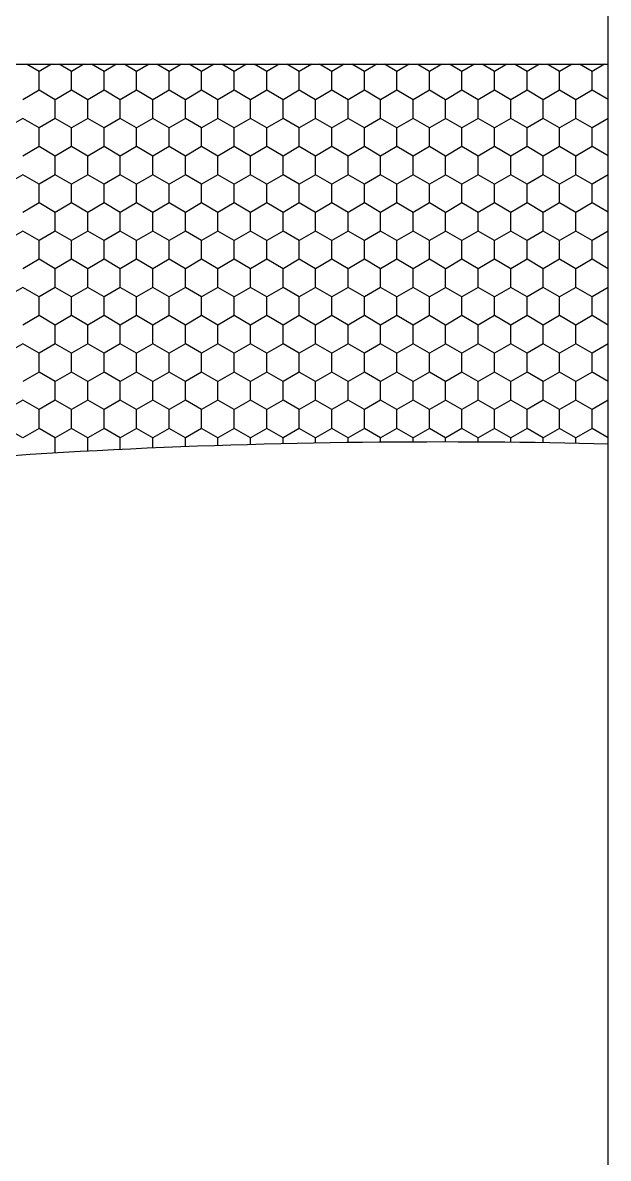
# Model space of a CAD drawing. Header units: inches. Extents: x 11.6 to 54.1, y 10.7 to 35.5.
# Drawn here: x 51.9271 to 52.044, y 21.6447 to 21.8714 of the extents above; entities that cross this region are included whole.
import ezdxf

# ---------------------------------------------------------------- set-up
doc = ezdxf.new("R2010")
doc.units = ezdxf.units.IN
doc.header["$MEASUREMENT"] = 0
doc.layers.add('02', color=2, linetype='Continuous')

msp = doc.modelspace()

# ---------------------------------------------------------------- linework, layer by layer
at = {"layer": '02'}
for p, q in [((52.04396, 21.47312), (52.04396, 22.77312)), ((50.84396, 21.86312), (52.04396, 21.86312)), ((51.93032, 21.86169), (51.92783, 21.86312)), ((51.9328, 21.86312), (51.93032, 21.86169)), ((51.93681, 21.86169), (51.93433, 21.86312)), ((51.93929, 21.86312), (51.93681, 21.86169)), ((51.94331, 21.86169), (51.94082, 21.86312)), ((51.94579, 21.86312), (51.94331, 21.86169)), ((51.9498, 21.86169), (51.94732, 21.86312)), ((51.95228, 21.86312), (51.9498, 21.86169)), ((51.9563, 21.86169), (51.95381, 21.86312)), ((51.95878, 21.86312), (51.9563, 21.86169)), ((51.96279, 21.86169), (51.96031, 21.86312)), ((51.96527, 21.86312), (51.96279, 21.86169)), ((51.96929, 21.86169), (51.9668, 21.86312)), ((51.97177, 21.86312), (51.96929, 21.86169)), ((51.97578, 21.86169), (51.9733, 21.86312)), ((51.97826, 21.86312), (51.97578, 21.86169)), ((51.98228, 21.86169), (51.97979, 21.86312)), ((51.98476, 21.86312), (51.98228, 21.86169)), ((51.98877, 21.86169), (51.98629, 21.86312)), ((51.99125, 21.86312), (51.98877, 21.86169)), ((51.99527, 21.86169), (51.99279, 21.86312)), ((51.99775, 21.86312), (51.99527, 21.86169)), ((52.00176, 21.86169), (51.99928, 21.86312)), ((52.00424, 21.86312), (52.00176, 21.86169)), ((52.00826, 21.86169), (52.00578, 21.86312)), ((52.01074, 21.86312), (52.00826, 21.86169)), ((52.01475, 21.86169), (52.01227, 21.86312)), ((52.01723, 21.86312), (52.01475, 21.86169)), ((52.02125, 21.86169), (52.01877, 21.86312)), ((52.02373, 21.86312), (52.02125, 21.86169)), ((52.02774, 21.86169), (52.02526, 21.86312)), ((52.03022, 21.86312), (52.02774, 21.86169)), ((52.03424, 21.86169), (52.03176, 21.86312)), ((52.03672, 21.86312), (52.03424, 21.86169)), ((52.04073, 21.86169), (52.03825, 21.86312)), ((52.04321, 21.86312), (52.04073, 21.86169)), ((51.93032, 21.85794), (51.93032, 21.86169)), ((51.93681, 21.85794), (51.93681, 21.86169)), ((51.94331, 21.85794), (51.94331, 21.86169)), ((51.9498, 21.85794), (51.9498, 21.86169)), ((51.9563, 21.85794), (51.9563, 21.86169)), ((51.96279, 21.85794), (51.96279, 21.86169)), ((51.96929, 21.85794), (51.96929, 21.86169)), ((51.97578, 21.85794), (51.97578, 21.86169)), ((51.98228, 21.85794), (51.98228, 21.86169)), ((51.98877, 21.85794), (51.98877, 21.86169)), ((51.99527, 21.85794), (51.99527, 21.86169)), ((52.00176, 21.85794), (52.00176, 21.86169)), ((52.00826, 21.85794), (52.00826, 21.86169)), ((52.01475, 21.85794), (52.01475, 21.86169)), ((52.02125, 21.85794), (52.02125, 21.86169)), ((52.02774, 21.85794), (52.02774, 21.86169)), ((52.03424, 21.85794), (52.03424, 21.86169)), ((52.04073, 21.85794), (52.04073, 21.86169)), ((51.93032, 21.85794), (51.92707, 21.85606)), ((51.93356, 21.85606), (51.93032, 21.85794)), ((51.93681, 21.85794), (51.93356, 21.85606)), ((51.93356, 21.85231), (51.93356, 21.85606)), ((51.94006, 21.85606), (51.93681, 21.85794)), ((51.94331, 21.85794), (51.94006, 21.85606)), ((51.94006, 21.85231), (51.94006, 21.85606)), ((51.94655, 21.85606), (51.94331, 21.85794)), ((51.9498, 21.85794), (51.94655, 21.85606)), ((51.94655, 21.85231), (51.94655, 21.85606)), ((51.95305, 21.85606), (51.9498, 21.85794)), ((51.9563, 21.85794), (51.95305, 21.85606)), ((51.95305, 21.85231), (51.95305, 21.85606)), ((51.95954, 21.85606), (51.9563, 21.85794)), ((51.96279, 21.85794), (51.95954, 21.85606)), ((51.95954, 21.85231), (51.95954, 21.85606)), ((51.96604, 21.85606), (51.96279, 21.85794)), ((51.96929, 21.85794), (51.96604, 21.85606)), ((51.96604, 21.85231), (51.96604, 21.85606)), ((51.97253, 21.85606), (51.96929, 21.85794)), ((51.97578, 21.85794), (51.97253, 21.85606)), ((51.97253, 21.85231), (51.97253, 21.85606)), ((51.97903, 21.85606), (51.97578, 21.85794)), ((51.98228, 21.85794), (51.97903, 21.85606)), ((51.97903, 21.85231), (51.97903, 21.85606)), ((51.98552, 21.85606), (51.98228, 21.85794)), ((51.98877, 21.85794), (51.98552, 21.85606)), ((51.98552, 21.85231), (51.98552, 21.85606)), ((51.99202, 21.85606), (51.98877, 21.85794)), ((51.99527, 21.85794), (51.99202, 21.85606)), ((51.99202, 21.85231), (51.99202, 21.85606)), ((51.99851, 21.85606), (51.99527, 21.85794)), ((52.00176, 21.85794), (51.99851, 21.85606)), ((51.99851, 21.85231), (51.99851, 21.85606)), ((52.00501, 21.85606), (52.00176, 21.85794)), ((52.00826, 21.85794), (52.00501, 21.85606)), ((52.00501, 21.85231), (52.00501, 21.85606)), ((52.0115, 21.85606), (52.00826, 21.85794)), ((52.0115, 21.85231), (52.0115, 21.85606)), ((52.01475, 21.85794), (52.01151, 21.85606)), ((52.018, 21.85606), (52.01475, 21.85794)), ((52.02125, 21.85794), (52.018, 21.85606)), ((52.018, 21.85231), (52.018, 21.85606)), ((52.0245, 21.85606), (52.02125, 21.85794)), ((52.02774, 21.85794), (52.0245, 21.85606)), ((52.0245, 21.85231), (52.0245, 21.85606)), ((52.03099, 21.85606), (52.02774, 21.85794)), ((52.03424, 21.85794), (52.03099, 21.85606)), ((52.03099, 21.85231), (52.03099, 21.85606)), ((52.03749, 21.85606), (52.03424, 21.85794)), ((52.04073, 21.85794), (52.03749, 21.85606)), ((52.03749, 21.85231), (52.03749, 21.85606)), ((52.04396, 21.85607), (52.04073, 21.85794)), ((51.92707, 21.85231), (51.92382, 21.85044)), ((51.93032, 21.85044), (51.92707, 21.85231)), ((51.93356, 21.85231), (51.93032, 21.85044)), ((51.93681, 21.85044), (51.93356, 21.85231)), ((51.94006, 21.85231), (51.93681, 21.85044)), ((51.94331, 21.85044), (51.94006, 21.85231)), ((51.94655, 21.85231), (51.94331, 21.85044)), ((51.9498, 21.85044), (51.94655, 21.85231)), ((51.95305, 21.85231), (51.9498, 21.85044)), ((51.9563, 21.85044), (51.95305, 21.85231)), ((51.95954, 21.85231), (51.9563, 21.85044)), ((51.96279, 21.85044), (51.95954, 21.85231)), ((51.96604, 21.85231), (51.96279, 21.85044)), ((51.96929, 21.85044), (51.96604, 21.85231)), ((51.97253, 21.85231), (51.96929, 21.85044)), ((51.97578, 21.85044), (51.97253, 21.85231)), ((51.97903, 21.85231), (51.97578, 21.85044)), ((51.98228, 21.85044), (51.97903, 21.85231)), ((51.98552, 21.85231), (51.98228, 21.85044)), ((51.98877, 21.85044), (51.98552, 21.85231)), ((51.99202, 21.85231), (51.98877, 21.85044)), ((51.99527, 21.85044), (51.99202, 21.85231)), ((51.99851, 21.85231), (51.99527, 21.85044)), ((52.00176, 21.85044), (51.99851, 21.85231)), ((52.00501, 21.85231), (52.00176, 21.85044)), ((52.00826, 21.85044), (52.00501, 21.85231)), ((52.01151, 21.85231), (52.00826, 21.85044)), ((52.01475, 21.85044), (52.0115, 21.85231)), ((52.018, 21.85231), (52.01475, 21.85044)), ((52.02125, 21.85044), (52.018, 21.85231)), ((52.0245, 21.85231), (52.02125, 21.85044)), ((52.02774, 21.85044), (52.0245, 21.85231)), ((52.03099, 21.85231), (52.02774, 21.85044)), ((52.03424, 21.85044), (52.03099, 21.85231)), ((52.03749, 21.85231), (52.03424, 21.85044)), ((52.04073, 21.85044), (52.03749, 21.85231)), ((52.04396, 21.8523), (52.04073, 21.85044)), ((51.93032, 21.84669), (51.93032, 21.85044)), ((51.93681, 21.84669), (51.93681, 21.85044)), ((51.94331, 21.84669), (51.94331, 21.85044)), ((51.9498, 21.84669), (51.9498, 21.85044)), ((51.9563, 21.84669), (51.9563, 21.85044)), ((51.96279, 21.84669), (51.96279, 21.85044)), ((51.96929, 21.84669), (51.96929, 21.85044)), ((51.97578, 21.84669), (51.97578, 21.85044)), ((51.98228, 21.84669), (51.98228, 21.85044)), ((51.98877, 21.84669), (51.98877, 21.85044)), ((51.99527, 21.84669), (51.99527, 21.85044)), ((52.00176, 21.84669), (52.00176, 21.85044)), ((52.00826, 21.84669), (52.00826, 21.85044)), ((52.01475, 21.84669), (52.01475, 21.85044)), ((52.02125, 21.84669), (52.02125, 21.85044)), ((52.02774, 21.84669), (52.02774, 21.85044)), ((52.03424, 21.84669), (52.03424, 21.85044)), ((52.04073, 21.84669), (52.04073, 21.85044)), ((51.93032, 21.84669), (51.92707, 21.84481)), ((51.93356, 21.84481), (51.93032, 21.84669)), ((51.93681, 21.84669), (51.93356, 21.84481)), ((51.93356, 21.84106), (51.93356, 21.84481)), ((51.94006, 21.84481), (51.93681, 21.84669)), ((51.94331, 21.84669), (51.94006, 21.84481)), ((51.94006, 21.84106), (51.94006, 21.84481)), ((51.94655, 21.84481), (51.94331, 21.84669)), ((51.9498, 21.84669), (51.94655, 21.84481)), ((51.94655, 21.84106), (51.94655, 21.84481)), ((51.95305, 21.84481), (51.9498, 21.84669)), ((51.9563, 21.84669), (51.95305, 21.84481)), ((51.95305, 21.84106), (51.95305, 21.84481)), ((51.95954, 21.84481), (51.9563, 21.84669)), ((51.96279, 21.84669), (51.95954, 21.84481)), ((51.95954, 21.84106), (51.95954, 21.84481)), ((51.96604, 21.84481), (51.96279, 21.84669)), ((51.96929, 21.84669), (51.96604, 21.84481)), ((51.96604, 21.84106), (51.96604, 21.84481)), ((51.97253, 21.84481), (51.96929, 21.84669)), ((51.97578, 21.84669), (51.97253, 21.84481)), ((51.97253, 21.84106), (51.97253, 21.84481)), ((51.97903, 21.84481), (51.97578, 21.84669)), ((51.98228, 21.84669), (51.97903, 21.84481)), ((51.97903, 21.84106), (51.97903, 21.84481)), ((51.98552, 21.84481), (51.98228, 21.84669)), ((51.98877, 21.84669), (51.98552, 21.84481)), ((51.98552, 21.84106), (51.98552, 21.84481)), ((51.99202, 21.84481), (51.98877, 21.84669)), ((51.99527, 21.84669), (51.99202, 21.84481)), ((51.99202, 21.84106), (51.99202, 21.84481)), ((51.99851, 21.84481), (51.99527, 21.84669)), ((52.00176, 21.84669), (51.99851, 21.84481)), ((51.99851, 21.84106), (51.99851, 21.84481)), ((52.00501, 21.84481), (52.00176, 21.84669)), ((52.00826, 21.84669), (52.00501, 21.84481)), ((52.00501, 21.84106), (52.00501, 21.84481)), ((52.0115, 21.84481), (52.00826, 21.84669)), ((52.0115, 21.84106), (52.0115, 21.84481)), ((52.01475, 21.84669), (52.01151, 21.84481)), ((52.018, 21.84481), (52.01475, 21.84669)), ((52.02125, 21.84669), (52.018, 21.84481)), ((52.018, 21.84106), (52.018, 21.84481)), ((52.0245, 21.84481), (52.02125, 21.84669)), ((52.02774, 21.84669), (52.0245, 21.84481)), ((52.0245, 21.84106), (52.0245, 21.84481)), ((52.03099, 21.84481), (52.02774, 21.84669)), ((52.03424, 21.84669), (52.03099, 21.84481)), ((52.03099, 21.84106), (52.03099, 21.84481)), ((52.03749, 21.84481), (52.03424, 21.84669)), ((52.04073, 21.84669), (52.03749, 21.84481)), ((52.03749, 21.84106), (52.03749, 21.84481)), ((52.04396, 21.84482), (52.04073, 21.84669)), ((51.92707, 21.84106), (51.92382, 21.83919)), ((51.93032, 21.83919), (51.92707, 21.84106)), ((51.93356, 21.84106), (51.93032, 21.83919)), ((51.93681, 21.83919), (51.93356, 21.84106)), ((51.94006, 21.84106), (51.93681, 21.83919)), ((51.94331, 21.83919), (51.94006, 21.84106)), ((51.94655, 21.84106), (51.94331, 21.83919)), ((51.9498, 21.83919), (51.94655, 21.84106)), ((51.95305, 21.84106), (51.9498, 21.83919)), ((51.9563, 21.83919), (51.95305, 21.84106)), ((51.95954, 21.84106), (51.9563, 21.83919)), ((51.96279, 21.83919), (51.95954, 21.84106)), ((51.96604, 21.84106), (51.96279, 21.83919)), ((51.96929, 21.83919), (51.96604, 21.84106)), ((51.97253, 21.84106), (51.96929, 21.83919)), ((51.97578, 21.83919), (51.97253, 21.84106)), ((51.97903, 21.84106), (51.97578, 21.83919)), ((51.98228, 21.83919), (51.97903, 21.84106)), ((51.98552, 21.84106), (51.98228, 21.83919)), ((51.98877, 21.83919), (51.98552, 21.84106)), ((51.99202, 21.84106), (51.98877, 21.83919)), ((51.99527, 21.83919), (51.99202, 21.84106)), ((51.99851, 21.84106), (51.99527, 21.83919)), ((52.00176, 21.83919), (51.99851, 21.84106)), ((52.00501, 21.84106), (52.00176, 21.83919)), ((52.00826, 21.83919), (52.00501, 21.84106)), ((52.01151, 21.84106), (52.00826, 21.83919)), ((52.01475, 21.83919), (52.0115, 21.84106)), ((52.018, 21.84106), (52.01475, 21.83919)), ((52.02125, 21.83919), (52.018, 21.84106)), ((52.0245, 21.84106), (52.02125, 21.83919)), ((52.02774, 21.83919), (52.0245, 21.84106)), ((52.03099, 21.84106), (52.02774, 21.83919)), ((52.03424, 21.83919), (52.03099, 21.84106)), ((52.03749, 21.84106), (52.03424, 21.83919)), ((52.04073, 21.83919), (52.03749, 21.84106)), ((52.04396, 21.84105), (52.04073, 21.83919)), ((51.93032, 21.83544), (51.93032, 21.83919)), ((51.93681, 21.83544), (51.93681, 21.83919)), ((51.94331, 21.83544), (51.94331, 21.83919)), ((51.9498, 21.83544), (51.9498, 21.83919)), ((51.9563, 21.83544), (51.9563, 21.83919)), ((51.96279, 21.83544), (51.96279, 21.83919)), ((51.96929, 21.83544), (51.96929, 21.83919)), ((51.97578, 21.83544), (51.97578, 21.83919)), ((51.98228, 21.83544), (51.98228, 21.83919)), ((51.98877, 21.83544), (51.98877, 21.83919)), ((51.99527, 21.83544), (51.99527, 21.83919)), ((52.00176, 21.83544), (52.00176, 21.83919)), ((52.00826, 21.83544), (52.00826, 21.83919)), ((52.01475, 21.83544), (52.01475, 21.83919)), ((52.02125, 21.83544), (52.02125, 21.83919)), ((52.02774, 21.83544), (52.02774, 21.83919)), ((52.03424, 21.83544), (52.03424, 21.83919)), ((52.04073, 21.83544), (52.04073, 21.83919)), ((51.93032, 21.83544), (51.92707, 21.83356)), ((51.93356, 21.83356), (51.93032, 21.83544)), ((51.93681, 21.83544), (51.93356, 21.83356)), ((51.93356, 21.82981), (51.93356, 21.83356)), ((51.94006, 21.83356), (51.93681, 21.83544)), ((51.94331, 21.83544), (51.94006, 21.83356)), ((51.94006, 21.82981), (51.94006, 21.83356)), ((51.94655, 21.83356), (51.94331, 21.83544)), ((51.9498, 21.83544), (51.94655, 21.83356)), ((51.94655, 21.82981), (51.94655, 21.83356)), ((51.95305, 21.83356), (51.9498, 21.83544)), ((51.9563, 21.83544), (51.95305, 21.83356)), ((51.95305, 21.82981), (51.95305, 21.83356)), ((51.95954, 21.83356), (51.9563, 21.83544)), ((51.96279, 21.83544), (51.95954, 21.83356)), ((51.95954, 21.82981), (51.95954, 21.83356)), ((51.96604, 21.83356), (51.96279, 21.83544)), ((51.96929, 21.83544), (51.96604, 21.83356)), ((51.96604, 21.82981), (51.96604, 21.83356)), ((51.97253, 21.83356), (51.96929, 21.83544)), ((51.97578, 21.83544), (51.97253, 21.83356)), ((51.97253, 21.82981), (51.97253, 21.83356)), ((51.97903, 21.83356), (51.97578, 21.83544)), ((51.98228, 21.83544), (51.97903, 21.83356)), ((51.97903, 21.82981), (51.97903, 21.83356)), ((51.98552, 21.83356), (51.98228, 21.83544)), ((51.98877, 21.83544), (51.98552, 21.83356)), ((51.98552, 21.82981), (51.98552, 21.83356)), ((51.99202, 21.83356), (51.98877, 21.83544)), ((51.99527, 21.83544), (51.99202, 21.83356)), ((51.99202, 21.82981), (51.99202, 21.83356)), ((51.99851, 21.83356), (51.99527, 21.83544)), ((52.00176, 21.83544), (51.99851, 21.83356)), ((51.99851, 21.82981), (51.99851, 21.83356)), ((52.00501, 21.83356), (52.00176, 21.83544)), ((52.00826, 21.83544), (52.00501, 21.83356)), ((52.00501, 21.82981), (52.00501, 21.83356)), ((52.0115, 21.83356), (52.00826, 21.83544)), ((52.0115, 21.82981), (52.0115, 21.83356)), ((52.01475, 21.83544), (52.01151, 21.83356)), ((52.018, 21.83356), (52.01475, 21.83544)), ((52.02125, 21.83544), (52.018, 21.83356)), ((52.018, 21.82981), (52.018, 21.83356)), ((52.0245, 21.83356), (52.02125, 21.83544)), ((52.02774, 21.83544), (52.0245, 21.83356)), ((52.0245, 21.82981), (52.0245, 21.83356)), ((52.03099, 21.83356), (52.02774, 21.83544)), ((52.03424, 21.83544), (52.03099, 21.83356)), ((52.03099, 21.82981), (52.03099, 21.83356)), ((52.03749, 21.83356), (52.03424, 21.83544)), ((52.04073, 21.83544), (52.03749, 21.83356)), ((52.03749, 21.82981), (52.03749, 21.83356)), ((52.04396, 21.83357), (52.04073, 21.83544)), ((51.92707, 21.82981), (51.92382, 21.82794)), ((51.93032, 21.82794), (51.92707, 21.82981)), ((51.93356, 21.82981), (51.93032, 21.82794)), ((51.93681, 21.82794), (51.93356, 21.82981)), ((51.94006, 21.82981), (51.93681, 21.82794)), ((51.94331, 21.82794), (51.94006, 21.82981)), ((51.94655, 21.82981), (51.94331, 21.82794)), ((51.9498, 21.82794), (51.94655, 21.82981)), ((51.95305, 21.82981), (51.9498, 21.82794)), ((51.9563, 21.82794), (51.95305, 21.82981)), ((51.95954, 21.82981), (51.9563, 21.82794)), ((51.96279, 21.82794), (51.95954, 21.82981)), ((51.96604, 21.82981), (51.96279, 21.82794)), ((51.96929, 21.82794), (51.96604, 21.82981)), ((51.97253, 21.82981), (51.96929, 21.82794)), ((51.97578, 21.82794), (51.97253, 21.82981)), ((51.97903, 21.82981), (51.97578, 21.82794)), ((51.98228, 21.82794), (51.97903, 21.82981)), ((51.98552, 21.82981), (51.98228, 21.82794)), ((51.98877, 21.82794), (51.98552, 21.82981)), ((51.99202, 21.82981), (51.98877, 21.82794)), ((51.99527, 21.82794), (51.99202, 21.82981)), ((51.99851, 21.82981), (51.99527, 21.82794)), ((52.00176, 21.82794), (51.99851, 21.82981)), ((52.00501, 21.82981), (52.00176, 21.82794)), ((52.00826, 21.82794), (52.00501, 21.82981)), ((52.01151, 21.82981), (52.00826, 21.82794)), ((52.01475, 21.82794), (52.0115, 21.82981)), ((52.018, 21.82981), (52.01475, 21.82794)), ((52.02125, 21.82794), (52.018, 21.82981)), ((52.0245, 21.82981), (52.02125, 21.82794)), ((52.02774, 21.82794), (52.0245, 21.82981)), ((52.03099, 21.82981), (52.02774, 21.82794)), ((52.03424, 21.82794), (52.03099, 21.82981)), ((52.03749, 21.82981), (52.03424, 21.82794)), ((52.04073, 21.82794), (52.03749, 21.82981)), ((52.04396, 21.8298), (52.04073, 21.82794)), ((51.93032, 21.82419), (51.93032, 21.82794)), ((51.93681, 21.82419), (51.93681, 21.82794)), ((51.94331, 21.82419), (51.94331, 21.82794)), ((51.9498, 21.82419), (51.9498, 21.82794)), ((51.9563, 21.82419), (51.9563, 21.82794)), ((51.96279, 21.82419), (51.96279, 21.82794)), ((51.96929, 21.82419), (51.96929, 21.82794)), ((51.97578, 21.82419), (51.97578, 21.82794)), ((51.98228, 21.82419), (51.98228, 21.82794)), ((51.98877, 21.82419), (51.98877, 21.82794)), ((51.99527, 21.82419), (51.99527, 21.82794)), ((52.00176, 21.82419), (52.00176, 21.82794)), ((52.00826, 21.82419), (52.00826, 21.82794)), ((52.01475, 21.82419), (52.01475, 21.82794)), ((52.02125, 21.82419), (52.02125, 21.82794)), ((52.02774, 21.82419), (52.02774, 21.82794)), ((52.03424, 21.82419), (52.03424, 21.82794)), ((52.04073, 21.82419), (52.04073, 21.82794)), ((51.93032, 21.82419), (51.92707, 21.82231)), ((51.93356, 21.82231), (51.93032, 21.82419)), ((51.93681, 21.82419), (51.93356, 21.82231)), ((51.93356, 21.81856), (51.93356, 21.82231)), ((51.94006, 21.82231), (51.93681, 21.82419)), ((51.94331, 21.82419), (51.94006, 21.82231)), ((51.94006, 21.81856), (51.94006, 21.82231)), ((51.94655, 21.82231), (51.94331, 21.82419)), ((51.9498, 21.82419), (51.94655, 21.82231)), ((51.94655, 21.81856), (51.94655, 21.82231)), ((51.95305, 21.82231), (51.9498, 21.82419)), ((51.9563, 21.82419), (51.95305, 21.82231)), ((51.95305, 21.81856), (51.95305, 21.82231)), ((51.95954, 21.82231), (51.9563, 21.82419)), ((51.96279, 21.82419), (51.95954, 21.82231)), ((51.95954, 21.81856), (51.95954, 21.82231)), ((51.96604, 21.82231), (51.96279, 21.82419)), ((51.96929, 21.82419), (51.96604, 21.82231)), ((51.96604, 21.81856), (51.96604, 21.82231)), ((51.97253, 21.82231), (51.96929, 21.82419)), ((51.97578, 21.82419), (51.97253, 21.82231)), ((51.97253, 21.81856), (51.97253, 21.82231)), ((51.97903, 21.82231), (51.97578, 21.82419)), ((51.98228, 21.82419), (51.97903, 21.82231)), ((51.97903, 21.81856), (51.97903, 21.82231)), ((51.98552, 21.82231), (51.98228, 21.82419)), ((51.98877, 21.82419), (51.98552, 21.82231)), ((51.98552, 21.81856), (51.98552, 21.82231)), ((51.99202, 21.82231), (51.98877, 21.82419)), ((51.99527, 21.82419), (51.99202, 21.82231)), ((51.99202, 21.81856), (51.99202, 21.82231)), ((51.99851, 21.82231), (51.99527, 21.82419)), ((52.00176, 21.82419), (51.99851, 21.82231)), ((51.99851, 21.81856), (51.99851, 21.82231)), ((52.00501, 21.82231), (52.00176, 21.82419)), ((52.00826, 21.82419), (52.00501, 21.82231)), ((52.00501, 21.81856), (52.00501, 21.82231)), ((52.0115, 21.82231), (52.00826, 21.82419)), ((52.0115, 21.81856), (52.0115, 21.82231)), ((52.01475, 21.82419), (52.01151, 21.82231)), ((52.018, 21.82231), (52.01475, 21.82419)), ((52.02125, 21.82419), (52.018, 21.82231)), ((52.018, 21.81856), (52.018, 21.82231)), ((52.0245, 21.82231), (52.02125, 21.82419)), ((52.02774, 21.82419), (52.0245, 21.82231)), ((52.0245, 21.81856), (52.0245, 21.82231)), ((52.03099, 21.82231), (52.02774, 21.82419)), ((52.03424, 21.82419), (52.03099, 21.82231)), ((52.03099, 21.81856), (52.03099, 21.82231)), ((52.03749, 21.82231), (52.03424, 21.82419)), ((52.04073, 21.82419), (52.03749, 21.82231)), ((52.03749, 21.81856), (52.03749, 21.82231)), ((52.04396, 21.82232), (52.04073, 21.82419)), ((51.92707, 21.81856), (51.92382, 21.81669)), ((51.93032, 21.81669), (51.92707, 21.81856)), ((51.93356, 21.81856), (51.93032, 21.81669)), ((51.93681, 21.81669), (51.93356, 21.81856)), ((51.94006, 21.81856), (51.93681, 21.81669)), ((51.94331, 21.81669), (51.94006, 21.81856)), ((51.94655, 21.81856), (51.94331, 21.81669)), ((51.9498, 21.81669), (51.94655, 21.81856)), ((51.95305, 21.81856), (51.9498, 21.81669)), ((51.9563, 21.81669), (51.95305, 21.81856)), ((51.95954, 21.81856), (51.9563, 21.81669)), ((51.96279, 21.81669), (51.95954, 21.81856)), ((51.96604, 21.81856), (51.96279, 21.81669)), ((51.96929, 21.81669), (51.96604, 21.81856)), ((51.97253, 21.81856), (51.96929, 21.81669)), ((51.97578, 21.81669), (51.97253, 21.81856)), ((51.97903, 21.81856), (51.97578, 21.81669)), ((51.98228, 21.81669), (51.97903, 21.81856)), ((51.98552, 21.81856), (51.98228, 21.81669)), ((51.98877, 21.81669), (51.98552, 21.81856)), ((51.99202, 21.81856), (51.98877, 21.81669)), ((51.99527, 21.81669), (51.99202, 21.81856)), ((51.99851, 21.81856), (51.99527, 21.81669)), ((52.00176, 21.81669), (51.99851, 21.81856)), ((52.00501, 21.81856), (52.00176, 21.81669)), ((52.00826, 21.81669), (52.00501, 21.81856)), ((52.01151, 21.81856), (52.00826, 21.81669)), ((52.01475, 21.81669), (52.0115, 21.81856)), ((52.018, 21.81856), (52.01475, 21.81669)), ((52.02125, 21.81669), (52.018, 21.81856)), ((52.0245, 21.81856), (52.02125, 21.81669)), ((52.02774, 21.81669), (52.0245, 21.81856)), ((52.03099, 21.81856), (52.02774, 21.81669)), ((52.03424, 21.81669), (52.03099, 21.81856)), ((52.03749, 21.81856), (52.03424, 21.81669)), ((52.04073, 21.81669), (52.03749, 21.81856)), ((52.04396, 21.81855), (52.04073, 21.81669)), ((51.93032, 21.81294), (51.93032, 21.81669)), ((51.93681, 21.81294), (51.93681, 21.81669)), ((51.94331, 21.81294), (51.94331, 21.81669)), ((51.9498, 21.81294), (51.9498, 21.81669)), ((51.9563, 21.81294), (51.9563, 21.81669)), ((51.96279, 21.81294), (51.96279, 21.81669)), ((51.96929, 21.81294), (51.96929, 21.81669)), ((51.97578, 21.81294), (51.97578, 21.81669)), ((51.98228, 21.81294), (51.98228, 21.81669)), ((51.98877, 21.81294), (51.98877, 21.81669)), ((51.99527, 21.81294), (51.99527, 21.81669)), ((52.00176, 21.81294), (52.00176, 21.81669)), ((52.00826, 21.81294), (52.00826, 21.81669)), ((52.01475, 21.81294), (52.01475, 21.81669)), ((52.02125, 21.81294), (52.02125, 21.81669)), ((52.02774, 21.81294), (52.02774, 21.81669)), ((52.03424, 21.81294), (52.03424, 21.81669)), ((52.04073, 21.81294), (52.04073, 21.81669)), ((51.93032, 21.81294), (51.92707, 21.81106)), ((51.93356, 21.81106), (51.93032, 21.81294)), ((51.93681, 21.81294), (51.93356, 21.81106)), ((51.94006, 21.81106), (51.93681, 21.81294)), ((51.94331, 21.81294), (51.94006, 21.81106)), ((51.94655, 21.81106), (51.94331, 21.81294)), ((51.9498, 21.81294), (51.94655, 21.81106)), ((51.95305, 21.81106), (51.9498, 21.81294)), ((51.9563, 21.81294), (51.95305, 21.81106)), ((51.95954, 21.81106), (51.9563, 21.81294)), ((51.96279, 21.81294), (51.95954, 21.81106)), ((51.96604, 21.81106), (51.96279, 21.81294)), ((51.96929, 21.81294), (51.96604, 21.81106)), ((51.97253, 21.81106), (51.96929, 21.81294)), ((51.97578, 21.81294), (51.97253, 21.81106)), ((51.97903, 21.81106), (51.97578, 21.81294)), ((51.98228, 21.81294), (51.97903, 21.81106)), ((51.98552, 21.81106), (51.98228, 21.81294)), ((51.98877, 21.81294), (51.98552, 21.81106)), ((51.99202, 21.81106), (51.98877, 21.81294)), ((51.99527, 21.81294), (51.99202, 21.81106)), ((51.99851, 21.81106), (51.99527, 21.81294)), ((52.00176, 21.81294), (51.99851, 21.81106)), ((52.00501, 21.81106), (52.00176, 21.81294)), ((52.00826, 21.81294), (52.00501, 21.81106)), ((52.0115, 21.81106), (52.00826, 21.81294)), ((52.01475, 21.81294), (52.01151, 21.81106)), ((52.018, 21.81106), (52.01475, 21.81294)), ((52.02125, 21.81294), (52.018, 21.81106)), ((52.0245, 21.81106), (52.02125, 21.81294)), ((52.02774, 21.81294), (52.0245, 21.81106)), ((52.03099, 21.81106), (52.02774, 21.81294)), ((52.03424, 21.81294), (52.03099, 21.81106)), ((52.03749, 21.81106), (52.03424, 21.81294)), ((52.04073, 21.81294), (52.03749, 21.81106)), ((52.04396, 21.81107), (52.04073, 21.81294)), ((51.93356, 21.80731), (51.93356, 21.81106)), ((51.94006, 21.80731), (51.94006, 21.81106)), ((51.94655, 21.80731), (51.94655, 21.81106)), ((51.95305, 21.80731), (51.95305, 21.81106)), ((51.95954, 21.80731), (51.95954, 21.81106)), ((51.96604, 21.80731), (51.96604, 21.81106)), ((51.97253, 21.80731), (51.97253, 21.81106)), ((51.97903, 21.80731), (51.97903, 21.81106)), ((51.98552, 21.80731), (51.98552, 21.81106)), ((51.99202, 21.80731), (51.99202, 21.81106)), ((51.99851, 21.80731), (51.99851, 21.81106)), ((52.00501, 21.80731), (52.00501, 21.81106)), ((52.0115, 21.80731), (52.0115, 21.81106)), ((52.018, 21.80731), (52.018, 21.81106)), ((52.0245, 21.80731), (52.0245, 21.81106)), ((52.03099, 21.80731), (52.03099, 21.81106)), ((52.03749, 21.80731), (52.03749, 21.81106)), ((51.92707, 21.80731), (51.92382, 21.80544)), ((51.93032, 21.80544), (51.92707, 21.80731)), ((51.93356, 21.80731), (51.93032, 21.80544)), ((51.93681, 21.80544), (51.93356, 21.80731)), ((51.94006, 21.80731), (51.93681, 21.80544)), ((51.94331, 21.80544), (51.94006, 21.80731)), ((51.94655, 21.80731), (51.94331, 21.80544)), ((51.9498, 21.80544), (51.94655, 21.80731)), ((51.95305, 21.80731), (51.9498, 21.80544)), ((51.9563, 21.80544), (51.95305, 21.80731)), ((51.95954, 21.80731), (51.9563, 21.80544)), ((51.96279, 21.80544), (51.95954, 21.80731)), ((51.96604, 21.80731), (51.96279, 21.80544)), ((51.96929, 21.80544), (51.96604, 21.80731)), ((51.97253, 21.80731), (51.96929, 21.80544)), ((51.97578, 21.80544), (51.97253, 21.80731)), ((51.97903, 21.80731), (51.97578, 21.80544)), ((51.98228, 21.80544), (51.97903, 21.80731)), ((51.98552, 21.80731), (51.98228, 21.80544)), ((51.98877, 21.80544), (51.98552, 21.80731)), ((51.99202, 21.80731), (51.98877, 21.80544)), ((51.99527, 21.80544), (51.99202, 21.80731)), ((51.99851, 21.80731), (51.99527, 21.80544)), ((52.00176, 21.80544), (51.99851, 21.80731)), ((52.00501, 21.80731), (52.00176, 21.80544)), ((52.00826, 21.80544), (52.00501, 21.80731)), ((52.01151, 21.80731), (52.00826, 21.80544)), ((52.01475, 21.80544), (52.0115, 21.80731)), ((52.018, 21.80731), (52.01475, 21.80544)), ((52.02125, 21.80544), (52.018, 21.80731)), ((52.0245, 21.80731), (52.02125, 21.80544)), ((52.02774, 21.80544), (52.0245, 21.80731)), ((52.03099, 21.80731), (52.02774, 21.80544)), ((52.03424, 21.80544), (52.03099, 21.80731)), ((52.03749, 21.80731), (52.03424, 21.80544)), ((52.04073, 21.80544), (52.03749, 21.80731)), ((52.04396, 21.8073), (52.04073, 21.80544)), ((51.93032, 21.80169), (51.93032, 21.80544)), ((51.93681, 21.80169), (51.93681, 21.80544)), ((51.94331, 21.80169), (51.94331, 21.80544)), ((51.9498, 21.80169), (51.9498, 21.80544)), ((51.9563, 21.80169), (51.9563, 21.80544)), ((51.96279, 21.80169), (51.96279, 21.80544)), ((51.96929, 21.80169), (51.96929, 21.80544)), ((51.97578, 21.80169), (51.97578, 21.80544)), ((51.98228, 21.80169), (51.98228, 21.80544)), ((51.98877, 21.80169), (51.98877, 21.80544)), ((51.99527, 21.80169), (51.99527, 21.80544)), ((52.00176, 21.80169), (52.00176, 21.80544)), ((52.00826, 21.80169), (52.00826, 21.80544)), ((52.01475, 21.80169), (52.01475, 21.80544)), ((52.02125, 21.80169), (52.02125, 21.80544)), ((52.02774, 21.80169), (52.02774, 21.80544)), ((52.03424, 21.80169), (52.03424, 21.80544)), ((52.04073, 21.80169), (52.04073, 21.80544)), ((51.93032, 21.80169), (51.92707, 21.79981)), ((51.93356, 21.79981), (51.93032, 21.80169)), ((51.93681, 21.80169), (51.93356, 21.79981)), ((51.94006, 21.79981), (51.93681, 21.80169)), ((51.94331, 21.80169), (51.94006, 21.79981)), ((51.94655, 21.79981), (51.94331, 21.80169)), ((51.9498, 21.80169), (51.94655, 21.79981)), ((51.95305, 21.79981), (51.9498, 21.80169)), ((51.9563, 21.80169), (51.95305, 21.79981)), ((51.95954, 21.79981), (51.9563, 21.80169)), ((51.96279, 21.80169), (51.95954, 21.79981)), ((51.96604, 21.79981), (51.96279, 21.80169)), ((51.96929, 21.80169), (51.96604, 21.79981)), ((51.97253, 21.79981), (51.96929, 21.80169)), ((51.97578, 21.80169), (51.97253, 21.79981)), ((51.97903, 21.79981), (51.97578, 21.80169)), ((51.98228, 21.80169), (51.97903, 21.79981)), ((51.98552, 21.79981), (51.98228, 21.80169)), ((51.98877, 21.80169), (51.98552, 21.79981)), ((51.99202, 21.79981), (51.98877, 21.80169)), ((51.99527, 21.80169), (51.99202, 21.79981)), ((51.99851, 21.79981), (51.99527, 21.80169)), ((52.00176, 21.80169), (51.99851, 21.79981)), ((52.00501, 21.79981), (52.00176, 21.80169)), ((52.00826, 21.80169), (52.00501, 21.79981)), ((52.0115, 21.79981), (52.00826, 21.80169)), ((52.01475, 21.80169), (52.01151, 21.79981)), ((52.018, 21.79981), (52.01475, 21.80169)), ((52.02125, 21.80169), (52.018, 21.79981)), ((52.0245, 21.79981), (52.02125, 21.80169)), ((52.02774, 21.80169), (52.0245, 21.79981)), ((52.03099, 21.79981), (52.02774, 21.80169)), ((52.03424, 21.80169), (52.03099, 21.79981)), ((52.03749, 21.79981), (52.03424, 21.80169)), ((52.04073, 21.80169), (52.03749, 21.79981)), ((52.04396, 21.79982), (52.04073, 21.80169)), ((51.93356, 21.79606), (51.93356, 21.79981)), ((51.94006, 21.79606), (51.94006, 21.79981)), ((51.94655, 21.79606), (51.94655, 21.79981)), ((51.95305, 21.79606), (51.95305, 21.79981)), ((51.95954, 21.79606), (51.95954, 21.79981)), ((51.96604, 21.79606), (51.96604, 21.79981)), ((51.97253, 21.79606), (51.97253, 21.79981)), ((51.97903, 21.79606), (51.97903, 21.79981)), ((51.98552, 21.79606), (51.98552, 21.79981)), ((51.99202, 21.79606), (51.99202, 21.79981)), ((51.99851, 21.79606), (51.99851, 21.79981)), ((52.00501, 21.79606), (52.00501, 21.79981)), ((52.0115, 21.79606), (52.0115, 21.79981)), ((52.018, 21.79606), (52.018, 21.79981)), ((52.0245, 21.79606), (52.0245, 21.79981)), ((52.03099, 21.79606), (52.03099, 21.79981)), ((52.03749, 21.79606), (52.03749, 21.79981)), ((51.92707, 21.79606), (51.92382, 21.79419)), ((51.93032, 21.79419), (51.92707, 21.79606)), ((51.93356, 21.79606), (51.93032, 21.79419)), ((51.93681, 21.79419), (51.93356, 21.79606)), ((51.94006, 21.79606), (51.93681, 21.79419)), ((51.94331, 21.79419), (51.94006, 21.79606)), ((51.94655, 21.79606), (51.94331, 21.79419)), ((51.9498, 21.79419), (51.94655, 21.79606)), ((51.95305, 21.79606), (51.9498, 21.79419)), ((51.9563, 21.79419), (51.95305, 21.79606)), ((51.95954, 21.79606), (51.9563, 21.79419)), ((51.96279, 21.79419), (51.95954, 21.79606)), ((51.96604, 21.79606), (51.96279, 21.79419)), ((51.96929, 21.79419), (51.96604, 21.79606)), ((51.97253, 21.79606), (51.96929, 21.79419)), ((51.97578, 21.79419), (51.97253, 21.79606)), ((51.97903, 21.79606), (51.97578, 21.79419)), ((51.98228, 21.79419), (51.97903, 21.79606)), ((51.98552, 21.79606), (51.98228, 21.79419)), ((51.98877, 21.79419), (51.98552, 21.79606)), ((51.99202, 21.79606), (51.98877, 21.79419)), ((51.99527, 21.79419), (51.99202, 21.79606)), ((51.99851, 21.79606), (51.99527, 21.79419)), ((52.00176, 21.79419), (51.99851, 21.79606)), ((52.00501, 21.79606), (52.00176, 21.79419)), ((52.00826, 21.79419), (52.00501, 21.79606)), ((52.01151, 21.79606), (52.00826, 21.79419)), ((52.01475, 21.79419), (52.0115, 21.79606)), ((52.018, 21.79606), (52.01475, 21.79419)), ((52.02125, 21.79419), (52.018, 21.79606)), ((52.0245, 21.79606), (52.02125, 21.79419)), ((52.02774, 21.79419), (52.0245, 21.79606)), ((52.03099, 21.79606), (52.02774, 21.79419)), ((52.03424, 21.79419), (52.03099, 21.79606)), ((52.03749, 21.79606), (52.03424, 21.79419)), ((52.04073, 21.79419), (52.03749, 21.79606)), ((52.04396, 21.79605), (52.04073, 21.79419)), ((51.93032, 21.79044), (51.93032, 21.79419)), ((51.93681, 21.79044), (51.93681, 21.79419)), ((51.94331, 21.79044), (51.94331, 21.79419)), ((51.9498, 21.79044), (51.9498, 21.79419)), ((51.9563, 21.79044), (51.9563, 21.79419)), ((51.96279, 21.79044), (51.96279, 21.79419)), ((51.96929, 21.79044), (51.96929, 21.79419)), ((51.97578, 21.79044), (51.97578, 21.79419)), ((51.98228, 21.79044), (51.98228, 21.79419)), ((51.98877, 21.79044), (51.98877, 21.79419)), ((51.99527, 21.79044), (51.99527, 21.79419)), ((52.00176, 21.79044), (52.00176, 21.79419)), ((52.00826, 21.79044), (52.00826, 21.79419)), ((52.01475, 21.79044), (52.01475, 21.79419)), ((52.02125, 21.79044), (52.02125, 21.79419)), ((52.02774, 21.79044), (52.02774, 21.79419)), ((52.03424, 21.79044), (52.03424, 21.79419)), ((52.04073, 21.79044), (52.04073, 21.79419)), ((51.92707, 21.78856), (51.92382, 21.79044)), ((51.93032, 21.79044), (51.92707, 21.78856)), ((51.93356, 21.78856), (51.93032, 21.79044)), ((51.93681, 21.79044), (51.93356, 21.78856)), ((51.94006, 21.78856), (51.93681, 21.79044)), ((51.94331, 21.79044), (51.94006, 21.78856)), ((51.94655, 21.78856), (51.94331, 21.79044)), ((51.9498, 21.79044), (51.94655, 21.78856)), ((51.95305, 21.78856), (51.9498, 21.79044)), ((51.9563, 21.79044), (51.95305, 21.78856)), ((51.95954, 21.78856), (51.9563, 21.79044)), ((51.96279, 21.79044), (51.95954, 21.78856)), ((51.96604, 21.78856), (51.96279, 21.79044)), ((51.96929, 21.79044), (51.96604, 21.78856)), ((51.97253, 21.78856), (51.96929, 21.79044)), ((51.97578, 21.79044), (51.97253, 21.78856)), ((51.97903, 21.78856), (51.97578, 21.79044)), ((51.98228, 21.79044), (51.97903, 21.78856)), ((51.98552, 21.78856), (51.98228, 21.79044)), ((51.98877, 21.79044), (51.98552, 21.78856)), ((51.99202, 21.78856), (51.98877, 21.79044)), ((51.99527, 21.79044), (51.99202, 21.78856)), ((51.99851, 21.78856), (51.99527, 21.79044)), ((52.00176, 21.79044), (51.99851, 21.78856)), ((52.00501, 21.78856), (52.00176, 21.79044)), ((52.00826, 21.79044), (52.00501, 21.78856)), ((52.0115, 21.78856), (52.00826, 21.79044)), ((52.01475, 21.79044), (52.01151, 21.78856)), ((52.018, 21.78856), (52.01475, 21.79044)), ((52.02125, 21.79044), (52.018, 21.78856)), ((52.0245, 21.78856), (52.02125, 21.79044)), ((52.02774, 21.79044), (52.0245, 21.78856)), ((52.03099, 21.78856), (52.02774, 21.79044)), ((52.03424, 21.79044), (52.03099, 21.78856)), ((52.03749, 21.78856), (52.03424, 21.79044)), ((52.04073, 21.79044), (52.03749, 21.78856)), ((52.04396, 21.78857), (52.04073, 21.79044)), ((51.93356, 21.78551), (51.93356, 21.78856)), ((51.94006, 21.78588), (51.94006, 21.78856)), ((51.94655, 21.78621), (51.94655, 21.78856)), ((51.95305, 21.78651), (51.95305, 21.78856)), ((51.95954, 21.78677), (51.95954, 21.78856)), ((51.96604, 21.787), (51.96604, 21.78856)), ((51.97253, 21.78719), (51.97253, 21.78856)), ((51.97903, 21.78736), (51.97903, 21.78856)), ((51.98552, 21.78749), (51.98552, 21.78856)), ((51.99202, 21.7876), (51.99202, 21.78856)), ((51.99851, 21.78767), (51.99851, 21.78856)), ((52.00501, 21.78771), (52.00501, 21.78856)), ((52.0115, 21.78772), (52.0115, 21.78856)), ((52.018, 21.7877), (52.018, 21.78856)), ((52.0245, 21.78765), (52.0245, 21.78856)), ((52.03099, 21.78756), (52.03099, 21.78856)), ((52.03749, 21.78744), (52.03749, 21.78856))]:
    msp.add_line(p, q, dxfattribs=at)
msp.add_open_spline([(52.04396, 21.78729), (51.98327, 21.78891), (51.79976, 21.78297), (51.70848, 21.7098), (51.50142, 21.69274), (51.44396, 21.68554)], degree=3, knots=[133.462699, 133.462699, 133.462699, 133.462699, 260.1944, 411.808261, 574.921399, 574.921399, 574.921399, 574.921399], dxfattribs=at)

doc.saveas('drawing.dxf')
